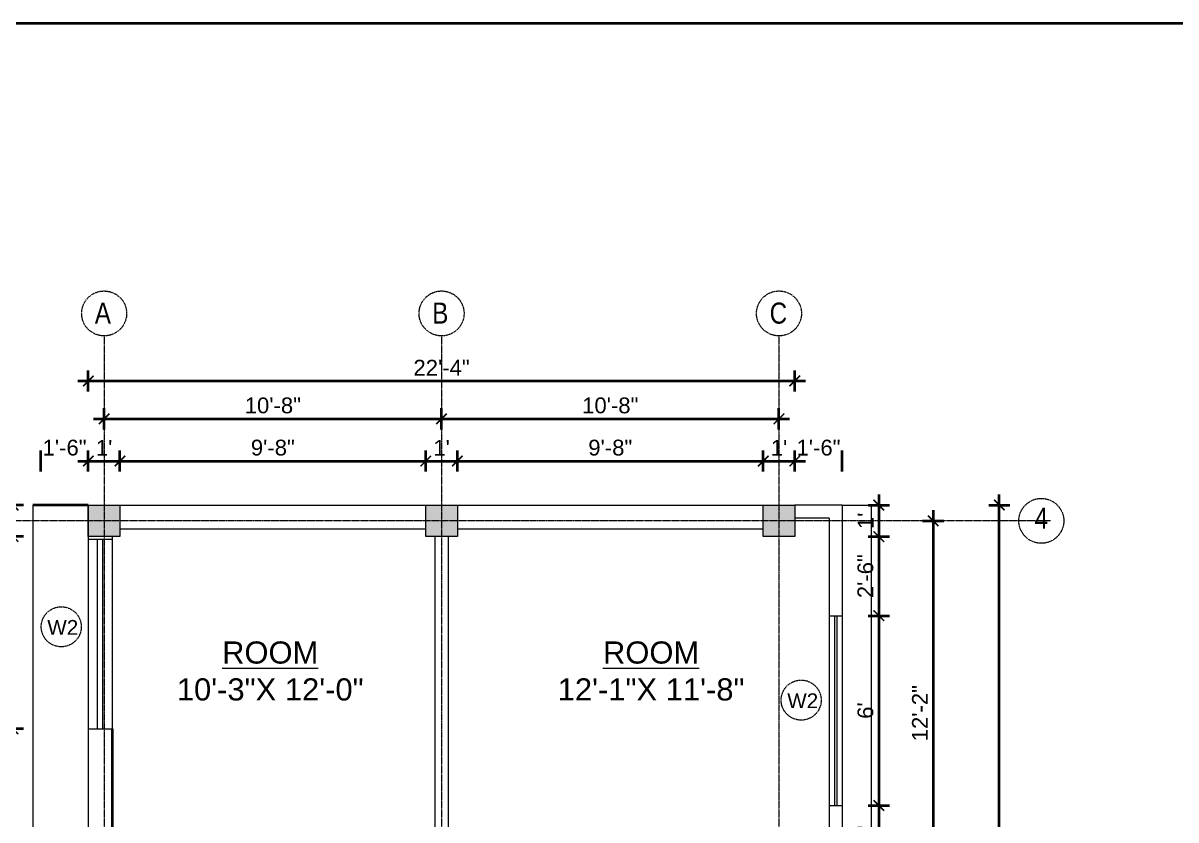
# Model space of a CAD drawing. Header units: inches. Extents: x 141029 to 166402, y -23568 to -18036.
# Drawn here: x 159114.7 to 159552, y -21516.1 to -21213.6 of the extents above; entities that cross this region are included whole.
import ezdxf

# ---------------------------------------------------------------- set-up
doc = ezdxf.new("R2010")
doc.units = ezdxf.units.IN
doc.header["$LTSCALE"] = 0.5
doc.header["$MEASUREMENT"] = 0
doc.header["$PDMODE"] = 66
doc.linetypes.add('CENTER', pattern=[2, 1.25, -0.25, 0.25, -0.25])
for name, color, linetype, lineweight in [('Annotate-Lite.w', 177, 'Continuous', 9), ('Annotations-Bold.w', 177, 'Continuous', 13), ('wall', 1, 'Continuous', 40)]:
    doc.layers.add(name, color=color, linetype=linetype, lineweight=lineweight)
doc.styles.add('ARAIL', font='ARIALN.TTF')
doc.styles.add('gaurav', font='arial.ttf')
doc.styles.get("Standard").update_dxf_attribs({"font": 'arial.ttf'})
doc.dimstyles.new('1 by 96', dxfattribs={"dimtxt": 6, "dimasz": 4, "dimexe": 4, "dimexo": 4, "dimgap": 2, "dimtad": 1, "dimdec": 0, "dimzin": 0, "dimdsep": 46, "dimlunit": 4, "dimtxsty": 'Standard', "dimblk": 'ARCHTICK', "dimcen": 0, "dimdle": 4, "dimadec": 0, "dimazin": 0, "dimtfac": 1, "dimtdec": 0, "dimtix": 1, "dimtofl": 0, "dimtmove": 1, "dimatfit": 3, "dimldrblk": 'ARCHTICK', "dimfxl": 4, "dimfxlon": 1, "dimtolj": 1, "dimtzin": 0, "dimlwd": -1, "dimlwe": -1, "dimarcsym": 0})

# ---------------------------------------------------------------- blocks, each defined once
blk = doc.blocks.new('_ArchTick')
at = {"color": 0, "linetype": 'ByBlock', "const_width": 0.15}
blk.add_lwpolyline([(-0.5, -0.5), (0.5, 0.5)], dxfattribs=at)
blk = doc.blocks.new('*D441')
at = {"layer": 'Defpoints', "color": 0, "transparency": 16777216}
for p in [(159151.45, -21379.85), (159139.45, -21396.55), (159151.45, -21396.55)]:
    blk.add_point(p, dxfattribs=at)
at = {"layer": 'wall', "color": 0, "transparency": 16777216}
for p, q in [((159139.45, -21383.85), (159139.45, -21375.85)), ((159151.45, -21383.85), (159151.45, -21375.85)), ((159135.45, -21379.85), (159155.45, -21379.85))]:
    blk.add_line(p, q, dxfattribs=at)
at = {"layer": 'wall', "color": 0, "transparency": 16777216, "xscale": 4, "yscale": 4, "zscale": 4, "rotation": 180}
blk.add_blockref('_ArchTick', (159139.45, -21379.85), dxfattribs=at)
at = {"layer": 'wall', "color": 0, "transparency": 16777216, "xscale": 4, "yscale": 4, "zscale": 4}
blk.add_blockref('_ArchTick', (159151.45, -21379.85), dxfattribs=at)
at = {"layer": 'wall', "color": 0, "transparency": 16777216, "insert": (159145.45, -21374.84), "char_height": 6, "attachment_point": 5}
blk.add_mtext("\\A1;1'", dxfattribs=at)
blk = doc.blocks.new('*D442')
at = {"layer": 'Defpoints', "color": 0, "transparency": 16777216}
for p in [(159267.45, -21379.85), (159151.45, -21396.55), (159267.45, -21396.55)]:
    blk.add_point(p, dxfattribs=at)
at = {"layer": 'wall', "color": 0, "transparency": 16777216}
for p, q in [((159151.45, -21383.85), (159151.45, -21375.85)), ((159267.45, -21383.85), (159267.45, -21375.85)), ((159147.45, -21379.85), (159271.45, -21379.85))]:
    blk.add_line(p, q, dxfattribs=at)
at = {"layer": 'wall', "color": 0, "transparency": 16777216, "xscale": 4, "yscale": 4, "zscale": 4, "rotation": 180}
blk.add_blockref('_ArchTick', (159151.45, -21379.85), dxfattribs=at)
at = {"layer": 'wall', "color": 0, "transparency": 16777216, "xscale": 4, "yscale": 4, "zscale": 4}
blk.add_blockref('_ArchTick', (159267.45, -21379.85), dxfattribs=at)
at = {"layer": 'wall', "color": 0, "transparency": 16777216, "insert": (159209.45, -21374.79), "char_height": 6, "attachment_point": 5}
blk.add_mtext('\\A1;9\'-8"', dxfattribs=at)
blk = doc.blocks.new('*D443')
at = {"layer": 'Defpoints', "color": 0, "transparency": 16777216}
for p in [(159279.45, -21379.85), (159267.45, -21396.55), (159279.45, -21396.55)]:
    blk.add_point(p, dxfattribs=at)
at = {"layer": 'wall', "color": 0, "transparency": 16777216}
for p, q in [((159267.45, -21383.85), (159267.45, -21375.85)), ((159279.45, -21383.85), (159279.45, -21375.85)), ((159263.45, -21379.85), (159283.45, -21379.85))]:
    blk.add_line(p, q, dxfattribs=at)
at = {"layer": 'wall', "color": 0, "transparency": 16777216, "xscale": 4, "yscale": 4, "zscale": 4, "rotation": 180}
blk.add_blockref('_ArchTick', (159267.45, -21379.85), dxfattribs=at)
at = {"layer": 'wall', "color": 0, "transparency": 16777216, "xscale": 4, "yscale": 4, "zscale": 4}
blk.add_blockref('_ArchTick', (159279.45, -21379.85), dxfattribs=at)
at = {"layer": 'wall', "color": 0, "transparency": 16777216, "insert": (159273.45, -21374.84), "char_height": 6, "attachment_point": 5}
blk.add_mtext("\\A1;1'", dxfattribs=at)
blk = doc.blocks.new('*D444')
at = {"layer": 'Defpoints', "color": 0, "transparency": 16777216}
for p in [(159395.45, -21379.85), (159279.45, -21396.55), (159395.45, -21396.55)]:
    blk.add_point(p, dxfattribs=at)
at = {"layer": 'wall', "color": 0, "transparency": 16777216}
for p, q in [((159279.45, -21383.85), (159279.45, -21375.85)), ((159395.45, -21383.85), (159395.45, -21375.85)), ((159275.45, -21379.85), (159399.45, -21379.85))]:
    blk.add_line(p, q, dxfattribs=at)
at = {"layer": 'wall', "color": 0, "transparency": 16777216, "xscale": 4, "yscale": 4, "zscale": 4, "rotation": 180}
blk.add_blockref('_ArchTick', (159279.45, -21379.85), dxfattribs=at)
at = {"layer": 'wall', "color": 0, "transparency": 16777216, "xscale": 4, "yscale": 4, "zscale": 4}
blk.add_blockref('_ArchTick', (159395.45, -21379.85), dxfattribs=at)
at = {"layer": 'wall', "color": 0, "transparency": 16777216, "insert": (159337.45, -21374.79), "char_height": 6, "attachment_point": 5}
blk.add_mtext('\\A1;9\'-8"', dxfattribs=at)
blk = doc.blocks.new('*D445')
at = {"layer": 'Defpoints', "color": 0, "transparency": 16777216}
for p in [(159407.45, -21379.85), (159395.45, -21396.55), (159407.45, -21396.55)]:
    blk.add_point(p, dxfattribs=at)
at = {"layer": 'wall', "color": 0, "transparency": 16777216}
for p, q in [((159395.45, -21383.85), (159395.45, -21375.85)), ((159407.45, -21383.85), (159407.45, -21375.85)), ((159391.45, -21379.85), (159411.45, -21379.85))]:
    blk.add_line(p, q, dxfattribs=at)
at = {"layer": 'wall', "color": 0, "transparency": 16777216, "xscale": 4, "yscale": 4, "zscale": 4, "rotation": 180}
blk.add_blockref('_ArchTick', (159395.45, -21379.85), dxfattribs=at)
at = {"layer": 'wall', "color": 0, "transparency": 16777216, "xscale": 4, "yscale": 4, "zscale": 4}
blk.add_blockref('_ArchTick', (159407.45, -21379.85), dxfattribs=at)
at = {"layer": 'wall', "color": 0, "transparency": 16777216, "insert": (159401.45, -21374.84), "char_height": 6, "attachment_point": 5}
blk.add_mtext("\\A1;1'", dxfattribs=at)
blk = doc.blocks.new('*D446')
at = {"layer": 'Defpoints', "color": 0, "transparency": 16777216}
for p in [(159273.45, -21363.83), (159145.45, -21396.55), (159273.45, -21396.55)]:
    blk.add_point(p, dxfattribs=at)
at = {"layer": 'wall', "color": 0, "transparency": 16777216}
for p, q in [((159141.45, -21363.83), (159277.45, -21363.83)), ((159145.45, -21367.83), (159145.45, -21359.83)), ((159273.45, -21367.83), (159273.45, -21359.83))]:
    blk.add_line(p, q, dxfattribs=at)
at = {"layer": 'wall', "color": 0, "transparency": 16777216, "xscale": 4, "yscale": 4, "zscale": 4, "rotation": 180}
blk.add_blockref('_ArchTick', (159145.45, -21363.83), dxfattribs=at)
at = {"layer": 'wall', "color": 0, "transparency": 16777216, "xscale": 4, "yscale": 4, "zscale": 4}
blk.add_blockref('_ArchTick', (159273.45, -21363.83), dxfattribs=at)
at = {"layer": 'wall', "color": 0, "transparency": 16777216, "insert": (159209.45, -21358.77), "char_height": 6, "attachment_point": 5}
blk.add_mtext('\\A1;10\'-8"', dxfattribs=at)
blk = doc.blocks.new('*D447')
at = {"layer": 'Defpoints', "color": 0, "transparency": 16777216}
for p in [(159401.45, -21363.83), (159273.45, -21396.55), (159401.45, -21396.55)]:
    blk.add_point(p, dxfattribs=at)
at = {"layer": 'wall', "color": 0, "transparency": 16777216}
for p, q in [((159269.45, -21363.83), (159405.45, -21363.83)), ((159273.45, -21367.83), (159273.45, -21359.83)), ((159401.45, -21367.83), (159401.45, -21359.83))]:
    blk.add_line(p, q, dxfattribs=at)
at = {"layer": 'wall', "color": 0, "transparency": 16777216, "xscale": 4, "yscale": 4, "zscale": 4, "rotation": 180}
blk.add_blockref('_ArchTick', (159273.45, -21363.83), dxfattribs=at)
at = {"layer": 'wall', "color": 0, "transparency": 16777216, "xscale": 4, "yscale": 4, "zscale": 4}
blk.add_blockref('_ArchTick', (159401.45, -21363.83), dxfattribs=at)
at = {"layer": 'wall', "color": 0, "transparency": 16777216, "insert": (159337.45, -21358.77), "char_height": 6, "attachment_point": 5}
blk.add_mtext('\\A1;10\'-8"', dxfattribs=at)
blk = doc.blocks.new('*D448')
at = {"layer": 'Defpoints', "color": 0, "transparency": 16777216}
for p in [(159407.45, -21349.45), (159139.45, -21396.55), (159407.45, -21396.55)]:
    blk.add_point(p, dxfattribs=at)
at = {"layer": 'wall', "color": 0, "transparency": 16777216}
for p, q in [((159139.45, -21353.45), (159139.45, -21345.45)), ((159407.45, -21353.45), (159407.45, -21345.45)), ((159135.45, -21349.45), (159411.45, -21349.45))]:
    blk.add_line(p, q, dxfattribs=at)
at = {"layer": 'wall', "color": 0, "transparency": 16777216, "xscale": 4, "yscale": 4, "zscale": 4, "rotation": 180}
blk.add_blockref('_ArchTick', (159139.45, -21349.45), dxfattribs=at)
at = {"layer": 'wall', "color": 0, "transparency": 16777216, "xscale": 4, "yscale": 4, "zscale": 4}
blk.add_blockref('_ArchTick', (159407.45, -21349.45), dxfattribs=at)
at = {"layer": 'wall', "color": 0, "transparency": 16777216, "insert": (159273.45, -21344.43), "char_height": 6, "attachment_point": 5}
blk.add_mtext('\\A1;22\'-4"', dxfattribs=at)
blk = doc.blocks.new('*D449')
at = {"layer": 'Defpoints', "color": 0, "transparency": 16777216}
for p in [(159139.45, -21396.55), (159110.92, -21408.55), (159139.45, -21408.55)]:
    blk.add_point(p, dxfattribs=at)
at = {"layer": 'wall', "color": 0, "transparency": 16777216}
for p, q in [((159110.92, -21392.55), (159110.92, -21412.55)), ((159114.92, -21396.55), (159106.92, -21396.55)), ((159114.92, -21408.55), (159106.92, -21408.55))]:
    blk.add_line(p, q, dxfattribs=at)
at = {"layer": 'wall', "color": 0, "transparency": 16777216, "xscale": 4, "yscale": 4, "zscale": 4}
for p, rotation in [((159110.92, -21396.55), 90), ((159110.92, -21408.55), 270)]:
    blk.add_blockref('_ArchTick', p, dxfattribs=dict(at, rotation=rotation))
at = {"layer": 'wall', "color": 0, "transparency": 16777216, "insert": (159105.91, -21402.55), "char_height": 6, "attachment_point": 5, "rotation": 90}
blk.add_mtext("\\A1;1'", dxfattribs=at)
blk = doc.blocks.new('*D450')
at = {"layer": 'Defpoints', "color": 0, "transparency": 16777216}
for p in [(159139.45, -21408.55), (159110.92, -21481.55), (159139.45, -21481.55)]:
    blk.add_point(p, dxfattribs=at)
at = {"layer": 'wall', "color": 0, "transparency": 16777216}
for p, q in [((159110.92, -21404.55), (159110.92, -21485.55)), ((159114.92, -21408.55), (159106.92, -21408.55)), ((159114.92, -21481.55), (159106.92, -21481.55))]:
    blk.add_line(p, q, dxfattribs=at)
at = {"layer": 'wall', "color": 0, "transparency": 16777216, "xscale": 4, "yscale": 4, "zscale": 4}
for p, rotation in [((159110.92, -21408.55), 90), ((159110.92, -21481.55), 270)]:
    blk.add_blockref('_ArchTick', p, dxfattribs=dict(at, rotation=rotation))
at = {"layer": 'wall', "color": 0, "transparency": 16777216, "insert": (159105.86, -21445.05), "char_height": 6, "attachment_point": 5, "rotation": 90}
blk.add_mtext('\\A1;6\'-1"', dxfattribs=at)
blk = doc.blocks.new('*D451')
at = {"layer": 'Defpoints', "color": 0, "transparency": 16777216}
for p in [(159139.45, -21481.55), (159110.92, -21542.55), (159139.45, -21542.55)]:
    blk.add_point(p, dxfattribs=at)
at = {"layer": 'wall', "color": 0, "transparency": 16777216}
for p, q in [((159110.92, -21477.55), (159110.92, -21546.55)), ((159114.92, -21481.55), (159106.92, -21481.55)), ((159114.92, -21542.55), (159106.92, -21542.55))]:
    blk.add_line(p, q, dxfattribs=at)
at = {"layer": 'wall', "color": 0, "transparency": 16777216, "xscale": 4, "yscale": 4, "zscale": 4}
for p, rotation in [((159110.92, -21481.55), 90), ((159110.92, -21542.55), 270)]:
    blk.add_blockref('_ArchTick', p, dxfattribs=dict(at, rotation=rotation))
at = {"layer": 'wall', "color": 0, "transparency": 16777216, "insert": (159105.86, -21512.05), "char_height": 6, "attachment_point": 5, "rotation": 90}
blk.add_mtext('\\A1;5\'-1"', dxfattribs=at)
blk = doc.blocks.new('*D460')
at = {"layer": 'Defpoints', "color": 0, "transparency": 16777216}
for p in [(159091.71, -21402.55), (159139.45, -21402.55), (159139.45, -21548.55)]:
    blk.add_point(p, dxfattribs=at)
at = {"layer": 'wall', "color": 0, "transparency": 16777216}
for p, q in [((159091.71, -21552.55), (159091.71, -21398.55)), ((159095.71, -21402.55), (159087.71, -21402.55)), ((159095.71, -21548.55), (159087.71, -21548.55))]:
    blk.add_line(p, q, dxfattribs=at)
at = {"layer": 'wall', "color": 0, "transparency": 16777216, "xscale": 4, "yscale": 4, "zscale": 4}
for p, rotation in [((159091.71, -21402.55), 90), ((159091.71, -21548.55), 270)]:
    blk.add_blockref('_ArchTick', p, dxfattribs=dict(at, rotation=rotation))
at = {"layer": 'wall', "color": 0, "transparency": 16777216, "insert": (159086.7, -21475.55), "char_height": 6, "attachment_point": 5, "rotation": 90}
blk.add_mtext('\\A1;12\'-2"', dxfattribs=at)
blk = doc.blocks.new('*D461')
at = {"layer": 'Defpoints', "color": 0, "transparency": 16777216}
for p in [(159139.45, -21396.55), (159068.83, -21743.55), (159139.45, -21743.55)]:
    blk.add_point(p, dxfattribs=at)
at = {"layer": 'wall', "color": 0, "transparency": 16777216}
for p, q in [((159068.83, -21392.55), (159068.83, -21747.55)), ((159072.83, -21396.55), (159064.83, -21396.55)), ((159072.83, -21743.55), (159064.83, -21743.55))]:
    blk.add_line(p, q, dxfattribs=at)
at = {"layer": 'wall', "color": 0, "transparency": 16777216, "xscale": 4, "yscale": 4, "zscale": 4}
for p, rotation in [((159068.83, -21396.55), 90), ((159068.83, -21743.55), 270)]:
    blk.add_blockref('_ArchTick', p, dxfattribs=dict(at, rotation=rotation))
at = {"layer": 'wall', "color": 0, "transparency": 16777216, "insert": (159063.77, -21570.05), "char_height": 6, "attachment_point": 5, "rotation": 90}
blk.add_mtext('\\A1;28\'-11"', dxfattribs=at)
blk = doc.blocks.new('*D462')
at = {"layer": 'Defpoints', "color": 0, "transparency": 16777216}
for p in [(159407.45, -21396.55), (159407.45, -21408.55), (159439.32, -21408.55)]:
    blk.add_point(p, dxfattribs=at)
at = {"layer": 'wall', "color": 0, "transparency": 16777216}
for p, q in [((159439.32, -21392.55), (159439.32, -21412.55)), ((159435.32, -21396.55), (159443.32, -21396.55)), ((159435.32, -21408.55), (159443.32, -21408.55))]:
    blk.add_line(p, q, dxfattribs=at)
at = {"layer": 'wall', "color": 0, "transparency": 16777216, "xscale": 4, "yscale": 4, "zscale": 4}
for p, rotation in [((159439.32, -21396.55), 90), ((159439.32, -21408.55), 270)]:
    blk.add_blockref('_ArchTick', p, dxfattribs=dict(at, rotation=rotation))
at = {"layer": 'wall', "color": 0, "transparency": 16777216, "insert": (159434.31, -21402.55), "char_height": 6, "attachment_point": 5, "rotation": 90}
blk.add_mtext("\\A1;1'", dxfattribs=at)
blk = doc.blocks.new('*D463')
at = {"layer": 'Defpoints', "color": 0, "transparency": 16777216}
for p in [(159407.45, -21408.55), (159407.45, -21438.55), (159439.32, -21438.55)]:
    blk.add_point(p, dxfattribs=at)
at = {"layer": 'wall', "color": 0, "transparency": 16777216}
for p, q in [((159439.32, -21404.55), (159439.32, -21442.55)), ((159435.32, -21408.55), (159443.32, -21408.55)), ((159435.32, -21438.55), (159443.32, -21438.55))]:
    blk.add_line(p, q, dxfattribs=at)
at = {"layer": 'wall', "color": 0, "transparency": 16777216, "xscale": 4, "yscale": 4, "zscale": 4}
for p, rotation in [((159439.32, -21408.55), 90), ((159439.32, -21438.55), 270)]:
    blk.add_blockref('_ArchTick', p, dxfattribs=dict(at, rotation=rotation))
at = {"layer": 'wall', "color": 0, "transparency": 16777216, "insert": (159434.26, -21423.55), "char_height": 6, "attachment_point": 5, "rotation": 90}
blk.add_mtext('\\A1;2\'-6"', dxfattribs=at)
blk = doc.blocks.new('*D464')
at = {"layer": 'Defpoints', "color": 0, "transparency": 16777216}
for p in [(159407.45, -21438.55), (159407.45, -21510.55), (159439.32, -21510.55)]:
    blk.add_point(p, dxfattribs=at)
at = {"layer": 'wall', "color": 0, "transparency": 16777216}
for p, q in [((159439.32, -21434.55), (159439.32, -21514.55)), ((159435.32, -21438.55), (159443.32, -21438.55)), ((159435.32, -21510.55), (159443.32, -21510.55))]:
    blk.add_line(p, q, dxfattribs=at)
at = {"layer": 'wall', "color": 0, "transparency": 16777216, "xscale": 4, "yscale": 4, "zscale": 4}
for p, rotation in [((159439.32, -21438.55), 90), ((159439.32, -21510.55), 270)]:
    blk.add_blockref('_ArchTick', p, dxfattribs=dict(at, rotation=rotation))
at = {"layer": 'wall', "color": 0, "transparency": 16777216, "insert": (159434.26, -21474.55), "char_height": 6, "attachment_point": 5, "rotation": 90}
blk.add_mtext("\\A1;6'", dxfattribs=at)
blk = doc.blocks.new('*D465')
at = {"layer": 'Defpoints', "color": 0, "transparency": 16777216}
for p in [(159407.45, -21510.55), (159407.45, -21542.55), (159439.32, -21542.55)]:
    blk.add_point(p, dxfattribs=at)
at = {"layer": 'wall', "color": 0, "transparency": 16777216}
for p, q in [((159439.32, -21506.55), (159439.32, -21546.55)), ((159435.32, -21510.55), (159443.32, -21510.55)), ((159435.32, -21542.55), (159443.32, -21542.55))]:
    blk.add_line(p, q, dxfattribs=at)
at = {"layer": 'wall', "color": 0, "transparency": 16777216, "xscale": 4, "yscale": 4, "zscale": 4}
for p, rotation in [((159439.32, -21510.55), 90), ((159439.32, -21542.55), 270)]:
    blk.add_blockref('_ArchTick', p, dxfattribs=dict(at, rotation=rotation))
at = {"layer": 'wall', "color": 0, "transparency": 16777216, "insert": (159434.26, -21526.55), "char_height": 6, "attachment_point": 5, "rotation": 90}
blk.add_mtext('\\A1;2\'-8"', dxfattribs=at)
blk = doc.blocks.new('*D469')
at = {"layer": 'Defpoints', "color": 0, "transparency": 16777216}
for p in [(159407.45, -21402.55), (159407.45, -21548.55), (159459.92, -21548.55)]:
    blk.add_point(p, dxfattribs=at)
at = {"layer": 'wall', "color": 0, "transparency": 16777216}
for p, q in [((159459.92, -21398.55), (159459.92, -21552.55)), ((159455.92, -21402.55), (159463.92, -21402.55)), ((159455.92, -21548.55), (159463.92, -21548.55))]:
    blk.add_line(p, q, dxfattribs=at)
at = {"layer": 'wall', "color": 0, "transparency": 16777216, "xscale": 4, "yscale": 4, "zscale": 4}
for p, rotation in [((159459.92, -21402.55), 90), ((159459.92, -21548.55), 270)]:
    blk.add_blockref('_ArchTick', p, dxfattribs=dict(at, rotation=rotation))
at = {"layer": 'wall', "color": 0, "transparency": 16777216, "insert": (159454.91, -21475.55), "char_height": 6, "attachment_point": 5, "rotation": 90}
blk.add_mtext('\\A1;12\'-2"', dxfattribs=at)
blk = doc.blocks.new('*D472')
at = {"layer": 'Defpoints', "color": 0, "transparency": 16777216}
for p in [(159279.45, -21396.55), (159485.01, -21396.55), (159279.45, -21743.55)]:
    blk.add_point(p, dxfattribs=at)
at = {"layer": 'wall', "color": 0, "transparency": 16777216}
for p, q in [((159485.01, -21747.55), (159485.01, -21392.55)), ((159481.01, -21396.55), (159489.01, -21396.55)), ((159481.01, -21743.55), (159489.01, -21743.55))]:
    blk.add_line(p, q, dxfattribs=at)
at = {"layer": 'wall', "color": 0, "transparency": 16777216, "xscale": 4, "yscale": 4, "zscale": 4}
for p, rotation in [((159485.01, -21396.55), 90), ((159485.01, -21743.55), 270)]:
    blk.add_blockref('_ArchTick', p, dxfattribs=dict(at, rotation=rotation))
at = {"layer": 'wall', "color": 0, "transparency": 16777216, "insert": (159479.94, -21570.05), "char_height": 6, "attachment_point": 5, "rotation": 90}
blk.add_mtext('\\A1;28\'-11"', dxfattribs=at)
blk = doc.blocks.new('*D482')
at = {"layer": 'Defpoints', "color": 0, "transparency": 16777216}
for p in [(159121.45, -21379.85), (159121.45, -21396.55), (159139.45, -21396.55)]:
    blk.add_point(p, dxfattribs=at)
at = {"layer": 'wall', "color": 0, "transparency": 16777216}
for p, q in [((159121.45, -21383.85), (159121.45, -21375.85)), ((159139.45, -21383.85), (159139.45, -21375.85))]:
    blk.add_line(p, q, dxfattribs=at)
at = {"layer": 'wall', "color": 0, "transparency": 16777216, "insert": (159130.45, -21374.79), "char_height": 6, "attachment_point": 5}
blk.add_mtext('\\A1;1\'-6"', dxfattribs=at)
blk = doc.blocks.new('*D483')
at = {"layer": 'Defpoints', "color": 0, "transparency": 16777216}
for p in [(159425.45, -21379.85), (159407.45, -21396.55), (159425.45, -21396.55)]:
    blk.add_point(p, dxfattribs=at)
at = {"layer": 'wall', "color": 0, "transparency": 16777216}
for p, q in [((159407.45, -21383.85), (159407.45, -21375.85)), ((159425.45, -21383.85), (159425.45, -21375.85))]:
    blk.add_line(p, q, dxfattribs=at)
at = {"layer": 'wall', "color": 0, "transparency": 16777216, "insert": (159416.45, -21374.79), "char_height": 6, "attachment_point": 5}
blk.add_mtext('\\A1;1\'-6"', dxfattribs=at)

msp = doc.modelspace()

# ---------------------------------------------------------------- hatches: boundary and pattern name
at = {"layer": 'wall'}
for points in [[(159151.45, -21396.55), (159139.45, -21396.55), (159139.45, -21408.55), (159151.45, -21408.55)], [(159279.45, -21396.55), (159267.45, -21396.55), (159267.45, -21408.55), (159279.45, -21408.55)], [(159407.45, -21396.55), (159395.45, -21396.55), (159395.45, -21408.55), (159407.45, -21408.55)]]:
    msp.add_hatch(color=256, dxfattribs=at).paths.add_polyline_path(points)

# ---------------------------------------------------------------- linework, layer by layer
at = {"layer": 'Annotate-Lite.w', "color": 1}
for p, q in [((159118.45, -21396.55), (159118.45, -21764.55)), ((159139.45, -21396.55), (159407.45, -21396.55)), ((159425.45, -21396.55), (159407.45, -21396.55)), ((159425.45, -21396.55), (159425.45, -21438.55)), ((159425.45, -21396.55), (159436.45, -21396.55)), ((159436.45, -21396.55), (159436.45, -21554.55)), ((159420.45, -21401.55), (159407.45, -21401.55)), ((159420.45, -21401.55), (159420.45, -21438.55)), ((159151.45, -21405.55), (159267.45, -21405.55)), ((159279.45, -21405.55), (159395.45, -21405.55)), ((159139.45, -21481.55), (159139.45, -21554.55)), ((159420.45, -21510.55), (159420.45, -21549.55)), ((159425.45, -21510.55), (159425.45, -21554.55))]:
    msp.add_line(p, q, dxfattribs=at)
at = {"layer": 'Annotate-Lite.w'}
for p, q in [((159139.45, -21396.55), (159139.45, -21408.55)), ((159148.45, -21408.55), (159148.45, -21409.55)), ((159270.95, -21408.55), (159270.95, -21542.55)), ((159275.95, -21408.55), (159275.95, -21542.55)), ((159425.45, -21510.55), (159425.45, -21543.55))]:
    msp.add_line(p, q, dxfattribs=at)
at = {"layer": 'Annotate-Lite.w', "color": 3}
for p, q in [((159139.45, -21408.55), (159139.45, -21481.55)), ((159139.45, -21409.55), (159148.45, -21409.55)), ((159142.95, -21481.55), (159142.95, -21409.55)), ((159144.95, -21481.55), (159144.95, -21409.55)), ((159148.45, -21409.55), (159148.45, -21481.55)), ((159420.45, -21438.55), (159425.45, -21438.55)), ((159420.45, -21438.55), (159420.45, -21510.55)), ((159422.45, -21438.55), (159422.45, -21510.55)), ((159423.45, -21438.55), (159423.45, -21510.55)), ((159425.45, -21438.55), (159425.45, -21510.55)), ((159139.45, -21481.55), (159148.45, -21481.55)), ((159420.45, -21510.55), (159425.45, -21510.55))]:
    msp.add_line(p, q, dxfattribs=at)
at = {"layer": 'Annotate-Lite.w'}
for points in [[(159139.45, -21396.55), (159151.45, -21396.55), (159151.45, -21408.55), (159139.45, -21408.55)], [(159267.45, -21396.55), (159279.45, -21396.55), (159279.45, -21408.55), (159267.45, -21408.55)], [(159395.45, -21396.55), (159407.45, -21396.55), (159407.45, -21408.55), (159395.45, -21408.55)]]:
    msp.add_lwpolyline(points, close=True, dxfattribs=at)
at = {"layer": 'Annotations-Bold.w', "color": 0, "linetype": 'CENTER', "ltscale": 0.3}
for p, q in [((159145.45, -21332.36), (159145.45, -21834.6)), ((159273.45, -21332.36), (159273.45, -21834.6)), ((159401.45, -21332.36), (159401.45, -21834.6)), ((159504.45, -21402.55), (159040.02, -21402.55))]:
    msp.add_line(p, q, dxfattribs=at)
for centre, radius in [((159145.45, -21323.83), 8.53), ((159273.45, -21323.83), 8.53), ((159401.45, -21323.83), 8.53), ((159500.96, -21402.55), 8.53), ((159129.18, -21442.75), 7.6), ((159409.86, -21470.59), 7.6)]:
    msp.add_circle(centre, radius, dxfattribs=at)
at = {"layer": 'wall'}
for p, q in [((159139.45, -21396.55), (159118.45, -21396.55)), ((159148.45, -21481.55), (159148.45, -21542.55))]:
    msp.add_line(p, q, dxfattribs=at)
msp.add_lwpolyline([(156229.71, -21213.61), (160362.18, -21213.61), (160362.18, -22372.45), (156229.71, -22372.45)], close=True, dxfattribs=at)

# ---------------------------------------------------------------- texts
at = {"layer": 'Annotations-Bold.w', "color": 0, "linetype": 'CENTER', "ltscale": 0.3, "attachment_point": 1}
for s, width, insert, char_height, style in [('A', 6.5393, (159141.91, -21319.69), 8, 'ARAIL'), ('B', 6.5393, (159269.91, -21319.69), 8, 'ARAIL'), ('C', 6.5393, (159397.91, -21319.69), 8, 'ARAIL'), ('4', 6.5393, (159498.41, -21397.5), 8, 'ARAIL'), ('W2', 8, (159123.89, -21440.19), 5.6, 'gaurav'), ('W2', 8, (159404.58, -21468.03), 5.6, 'gaurav')]:
    msp.add_mtext_dynamic_manual_height_columns(s, width=width, gutter_width=100, heights=[0], dxfattribs=dict(at, insert=insert, char_height=char_height, style=style))
at = {"layer": 'Annotations-Bold.w', "color": 0, "linetype": 'CENTER', "ltscale": 0.3, "char_height": 8.4, "width": 77.2712, "attachment_point": 2, "style": 'gaurav'}
for s, insert in [('{\\LROOM\\P}10\'-3"X 12\'-0"', (159208.45, -21448.32)), ('{\\LROOM\\P}12\'-1"X 11\'-8"', (159352.93, -21448.32))]:
    msp.add_mtext(s, dxfattribs=dict(at, insert=insert))

# ---------------------------------------------------------------- dimensions: what is measured, and where the dimension line sits
at = {"layer": 'wall'}
for base, p1, p2, picture, middle in [((159407.45, -21349.45), (159139.45, -21396.55), (159407.45, -21396.55), '*D448', (159273.45, -21344.43)), ((159273.45, -21363.83), (159145.45, -21396.55), (159273.45, -21396.55), '*D446', (159209.45, -21358.77)), ((159401.45, -21363.83), (159273.45, -21396.55), (159401.45, -21396.55), '*D447', (159337.45, -21358.77)), ((159121.45, -21379.85), (159139.45, -21396.55), (159121.45, -21396.55), '*D482', (159130.45, -21374.79)), ((159151.45, -21379.85), (159139.45, -21396.55), (159151.45, -21396.55), '*D441', (159145.45, -21374.84)), ((159267.45, -21379.85), (159151.45, -21396.55), (159267.45, -21396.55), '*D442', (159209.45, -21374.79)), ((159279.45, -21379.85), (159267.45, -21396.55), (159279.45, -21396.55), '*D443', (159273.45, -21374.84)), ((159395.45, -21379.85), (159279.45, -21396.55), (159395.45, -21396.55), '*D444', (159337.45, -21374.79)), ((159407.45, -21379.85), (159395.45, -21396.55), (159407.45, -21396.55), '*D445', (159401.45, -21374.84)), ((159425.45, -21379.85), (159407.45, -21396.55), (159425.45, -21396.55), '*D483', (159416.45, -21374.79))]:
    dim = msp.add_linear_dim(base=base, p1=p1, p2=p2, dimstyle='1 by 96', dxfattribs=at)
    dim.commit()
    dim.dimension.update_dxf_attribs({"geometry": picture, "text_midpoint": middle})
for base, p1, p2, picture, middle in [((159068.83, -21743.55), (159139.45, -21396.55), (159139.45, -21743.55), '*D461', (159063.77, -21570.05)), ((159110.92, -21408.55), (159139.45, -21396.55), (159139.45, -21408.55), '*D449', (159105.91, -21402.55)), ((159485.01, -21396.55), (159279.45, -21743.55), (159279.45, -21396.55), '*D472', (159479.94, -21570.05)), ((159439.32, -21408.55), (159407.45, -21396.55), (159407.45, -21408.55), '*D462', (159434.31, -21402.55)), ((159091.71, -21402.55), (159139.45, -21548.55), (159139.45, -21402.55), '*D460', (159086.7, -21475.55)), ((159459.92, -21548.55), (159407.45, -21402.55), (159407.45, -21548.55), '*D469', (159454.91, -21475.55)), ((159110.92, -21481.55), (159139.45, -21408.55), (159139.45, -21481.55), '*D450', (159105.86, -21445.05)), ((159439.32, -21438.55), (159407.45, -21408.55), (159407.45, -21438.55), '*D463', (159434.26, -21423.55)), ((159439.32, -21510.55), (159407.45, -21438.55), (159407.45, -21510.55), '*D464', (159434.26, -21474.55)), ((159110.92, -21542.55), (159139.45, -21481.55), (159139.45, -21542.55), '*D451', (159105.86, -21512.05)), ((159439.32, -21542.55), (159407.45, -21510.55), (159407.45, -21542.55), '*D465', (159434.26, -21526.55))]:
    dim = msp.add_linear_dim(base=base, p1=p1, p2=p2, angle=90, dimstyle='1 by 96', dxfattribs=at)
    dim.commit()
    dim.dimension.update_dxf_attribs({"geometry": picture, "text_midpoint": middle})

doc.saveas('drawing.dxf')
